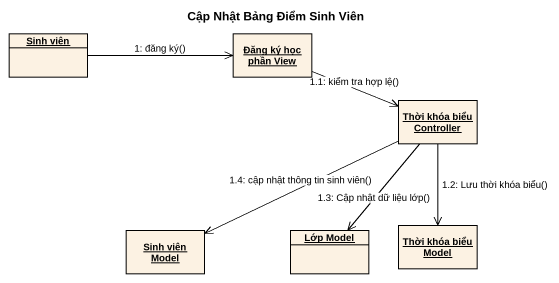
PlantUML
@startuml
title Cập Nhật Bảng Điểm Sinh Viên
hide circle
hide empty members
object "Sinh viên" as Sinh_viên
object "Đăng ký học phần View" as Đăng_ký_học_phần_View
object "Thời khóa biểu Controller" as Thời_khóa_biểu_Controller
object "Sinh viên Model" as Sinh_viên_Model
object "Lớp Model" as Lớp_Model
object "Thời khóa biểu Model" as Thời_khóa_biểu_Model
Sinh_viên -right-> Đăng_ký_học_phần_View : 1: đăng ký()
Đăng_ký_học_phần_View -right-> Thời_khóa_biểu_Controller : 1.1: kiểm tra hợp lệ()
Thời_khóa_biểu_Controller --> Thời_khóa_biểu_Model : 1.2: Lưu thời khóa biểu()
Thời_khóa_biểu_Controller --> Lớp_Model : 1.3: Cập nhật dữ liệu lớp()
Thời_khóa_biểu_Controller -left-> Sinh_viên_Model : 1.4: cập nhật thông tin sinh viên()
@enduml
